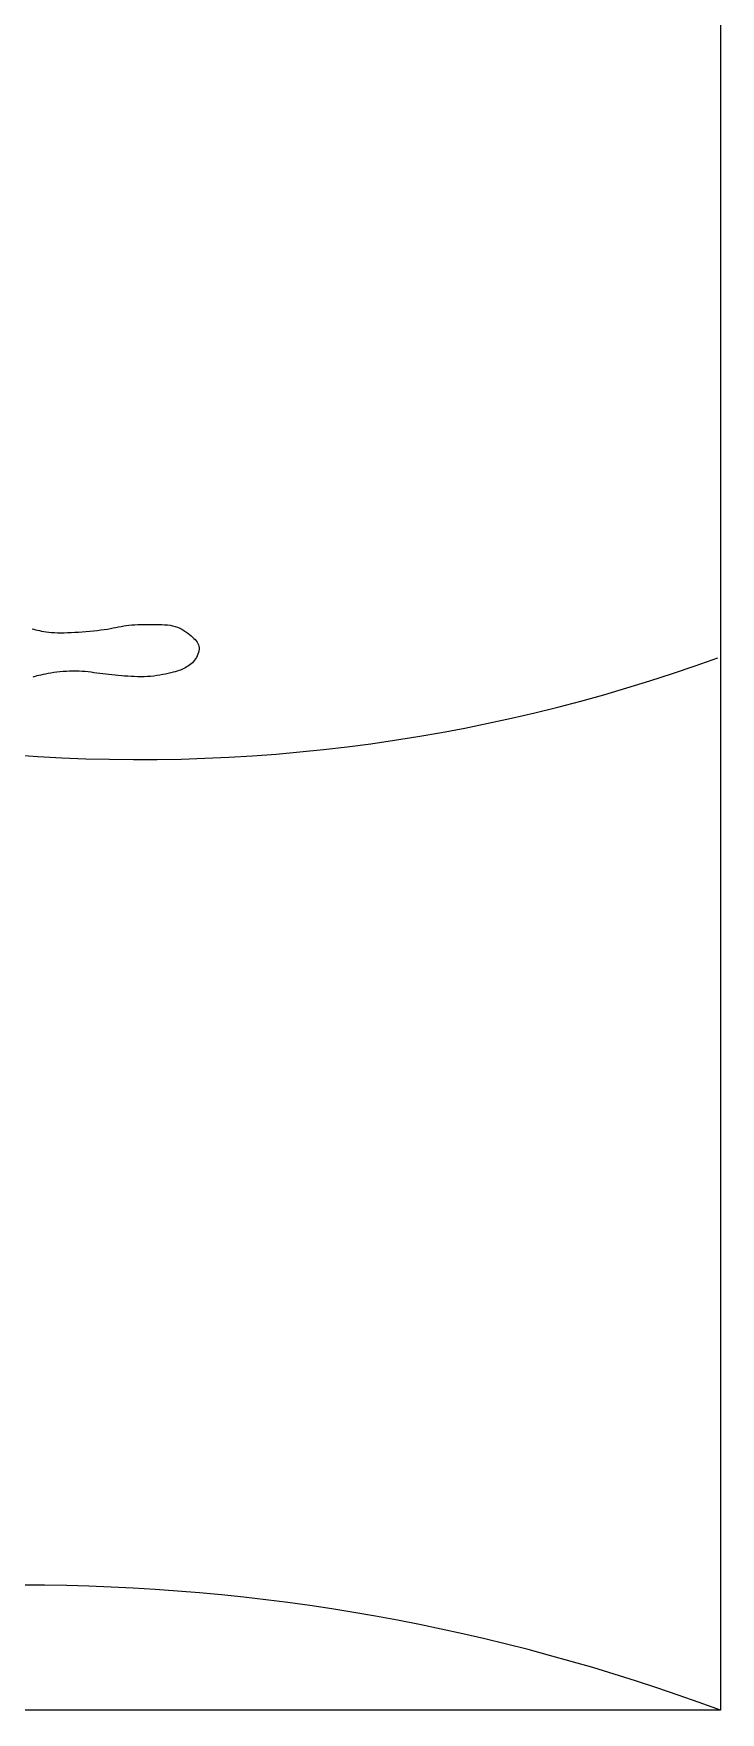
# Model space of a CAD drawing. Header units: millimetres. Extents: x -37 to 8970, y -2 to 4773.
# Drawn here: x 8639.9 to 8775, y 233.2 to 563.3 of the extents above; entities that cross this region are included whole.
import ezdxf

# ---------------------------------------------------------------- set-up
doc = ezdxf.new("R2010")
doc.units = ezdxf.units.MM

msp = doc.modelspace()

# ---------------------------------------------------------------- linework, layer by layer
at = {"color": 18, "true_color": 0x000000}
for p, q in [((8774.97, 1497.03), (8774.97, 233.65)), ((8639.63, 446.27), (8639.94, 446.19)), ((8639.94, 446.19), (8640.28, 446.1)), ((8640.28, 446.1), (8640.64, 446.01)), ((8640.64, 446.01), (8641.03, 445.93)), ((8641.03, 445.93), (8641.44, 445.84)), ((8641.44, 445.84), (8641.89, 445.76)), ((8641.89, 445.76), (8642.36, 445.69)), ((8642.36, 445.69), (8642.87, 445.62)), ((8642.87, 445.62), (8643.4, 445.58)), ((8647.97, 445.6), (8648.7, 445.65)), ((8648.7, 445.65), (8649.44, 445.7)), ((8649.44, 445.7), (8650.19, 445.76)), ((8650.19, 445.76), (8650.94, 445.82)), ((8650.94, 445.82), (8651.68, 445.89)), ((8651.68, 445.89), (8652.4, 445.97)), ((8652.4, 445.97), (8653.1, 446.05)), ((8653.1, 446.05), (8653.77, 446.14)), ((8653.77, 446.14), (8654.4, 446.24)), ((8654.4, 446.24), (8654.99, 446.34)), ((8654.99, 446.34), (8655.55, 446.45)), ((8655.55, 446.45), (8656.08, 446.55)), ((8656.08, 446.55), (8656.6, 446.66)), ((8656.6, 446.66), (8657.1, 446.76)), ((8657.1, 446.76), (8657.61, 446.85)), ((8657.61, 446.85), (8658.12, 446.93)), ((8658.12, 446.93), (8658.65, 446.99)), ((8658.65, 446.99), (8659.2, 447.04)), ((8659.2, 447.04), (8659.77, 447.08)), ((8659.77, 447.08), (8660.36, 447.1)), ((8660.36, 447.1), (8660.96, 447.12)), ((8660.96, 447.12), (8661.56, 447.12)), ((8661.56, 447.12), (8662.17, 447.12)), ((8662.17, 447.12), (8662.78, 447.12)), ((8662.78, 447.12), (8663.38, 447.12)), ((8663.38, 447.12), (8663.97, 447.12)), ((8663.97, 447.12), (8664.55, 447.12)), ((8664.55, 447.12), (8665.11, 447.11)), ((8665.11, 447.11), (8665.66, 447.08)), ((8665.66, 447.08), (8666.2, 447.04)), ((8666.2, 447.04), (8666.72, 446.98)), ((8666.72, 446.98), (8667.22, 446.88)), ((8667.22, 446.88), (8667.71, 446.76)), ((8667.71, 446.76), (8668.17, 446.6)), ((8668.17, 446.6), (8668.62, 446.4)), ((8668.62, 446.4), (8669.05, 446.18)), ((8669.05, 446.18), (8669.46, 445.94)), ((8669.46, 445.94), (8669.84, 445.69)), ((8669.84, 445.69), (8670.21, 445.42)), ((8643.4, 445.58), (8643.98, 445.54)), ((8643.98, 445.54), (8644.58, 445.52)), ((8644.58, 445.52), (8645.21, 445.52)), ((8645.21, 445.52), (8645.87, 445.52)), ((8645.87, 445.52), (8646.55, 445.54)), ((8646.55, 445.54), (8647.25, 445.57)), ((8647.25, 445.57), (8647.97, 445.6)), ((8670.21, 445.42), (8670.55, 445.16)), ((8670.55, 445.16), (8670.87, 444.9)), ((8670.87, 444.9), (8671.16, 444.65)), ((8671.16, 444.65), (8671.43, 444.4)), ((8671.43, 444.4), (8671.67, 444.16)), ((8671.67, 444.16), (8671.88, 443.92)), ((8671.88, 443.92), (8672.06, 443.67)), ((8672.06, 443.67), (8672.21, 443.42)), ((8672.21, 443.42), (8672.32, 443.15)), ((8672.32, 443.15), (8672.39, 442.87)), ((8672.39, 442.87), (8672.42, 442.57)), ((8672.42, 442.57), (8672.42, 442.26)), ((8670.38, 439.01), (8670.12, 438.84)), ((8670.64, 439.19), (8670.38, 439.01)), ((8670.88, 439.39), (8670.64, 439.19)), ((8671.12, 439.61), (8670.88, 439.39)), ((8671.35, 439.84), (8671.12, 439.61)), ((8671.56, 440.09), (8671.35, 439.84)), ((8671.75, 440.36), (8671.56, 440.09)), ((8671.92, 440.66), (8671.75, 440.36)), ((8672.08, 440.96), (8671.92, 440.66)), ((8672.21, 441.28), (8672.08, 440.96)), ((8672.31, 441.61), (8672.21, 441.28)), ((8672.38, 441.93), (8672.31, 441.61)), ((8672.42, 442.26), (8672.38, 441.93)), ((8639.94, 436.83), (8639.71, 436.75)), ((8640.21, 436.92), (8639.94, 436.83)), ((8640.53, 437.01), (8640.21, 436.92)), ((8640.89, 437.1), (8640.53, 437.01)), ((8641.3, 437.19), (8640.89, 437.1)), ((8641.74, 437.29), (8641.3, 437.19)), ((8642.22, 437.39), (8641.74, 437.29)), ((8642.73, 437.48), (8642.22, 437.39)), ((8643.27, 437.57), (8642.73, 437.48)), ((8643.85, 437.66), (8643.27, 437.57)), ((8644.45, 437.74), (8643.85, 437.66)), ((8645.07, 437.81), (8644.45, 437.74)), ((8645.7, 437.87), (8645.07, 437.81)), ((8646.33, 437.92), (8645.7, 437.87)), ((8646.97, 437.96), (8646.33, 437.92)), ((8647.61, 437.98), (8646.97, 437.96)), ((8648.23, 437.98), (8647.61, 437.98)), ((8648.85, 437.96), (8648.23, 437.98)), ((8649.44, 437.92), (8648.85, 437.96)), ((8650.03, 437.87), (8649.44, 437.92)), ((8650.61, 437.8), (8650.03, 437.87)), ((8651.19, 437.73), (8650.61, 437.8)), ((8651.76, 437.65), (8651.19, 437.73)), ((8652.34, 437.57), (8651.76, 437.65)), ((8652.91, 437.49), (8652.34, 437.57)), ((8653.5, 437.42), (8652.91, 437.49)), ((8654.09, 437.34), (8653.5, 437.42)), ((8654.69, 437.27), (8654.09, 437.34)), ((8655.29, 437.21), (8654.69, 437.27)), ((8655.9, 437.15), (8655.29, 437.21)), ((8656.52, 437.09), (8655.9, 437.15)), ((8657.15, 437.04), (8656.52, 437.09)), ((8657.78, 436.99), (8657.15, 437.04)), ((8658.41, 436.95), (8657.78, 436.99)), ((8659.05, 436.91), (8658.41, 436.95)), ((8659.7, 436.88), (8659.05, 436.91)), ((8660.34, 436.86), (8659.7, 436.88)), ((8660.99, 436.85), (8660.34, 436.86)), ((8661.63, 436.86), (8660.99, 436.85)), ((8662.27, 436.88), (8661.63, 436.86)), ((8662.9, 436.92), (8662.27, 436.88)), ((8663.53, 436.99), (8662.9, 436.92)), ((8664.14, 437.07), (8663.53, 436.99)), ((8664.73, 437.16), (8664.14, 437.07)), ((8665.31, 437.27), (8664.73, 437.16)), ((8665.86, 437.38), (8665.31, 437.27)), ((8666.38, 437.5), (8665.86, 437.38)), ((8666.87, 437.62), (8666.38, 437.5)), ((8667.32, 437.74), (8666.87, 437.62)), ((8667.73, 437.85), (8667.32, 437.74)), ((8668.1, 437.96), (8667.73, 437.85)), ((8668.44, 438.07), (8668.1, 437.96)), ((8668.76, 438.18), (8668.44, 438.07)), ((8669.05, 438.3), (8668.76, 438.18)), ((8669.33, 438.42), (8669.05, 438.3)), ((8669.6, 438.55), (8669.33, 438.42)), ((8669.86, 438.69), (8669.6, 438.55)), ((8670.12, 438.84), (8669.86, 438.69)), ((8774.97, 233.65), (7438.64, 233.65))]:
    msp.add_line(p, q, dxfattribs=at)
for centre, major_axis, start_param, end_param in [((8660.71, 754.16), (235.88, 235.88), 3.824783, 4.274896), ((8638.29, -133.98), (277.34, 277.34), 0.429451, 1.144408)]:
    msp.add_ellipse(centre, major_axis=major_axis, ratio=1, start_param=start_param, end_param=end_param, dxfattribs=at)

doc.saveas('drawing.dxf')
